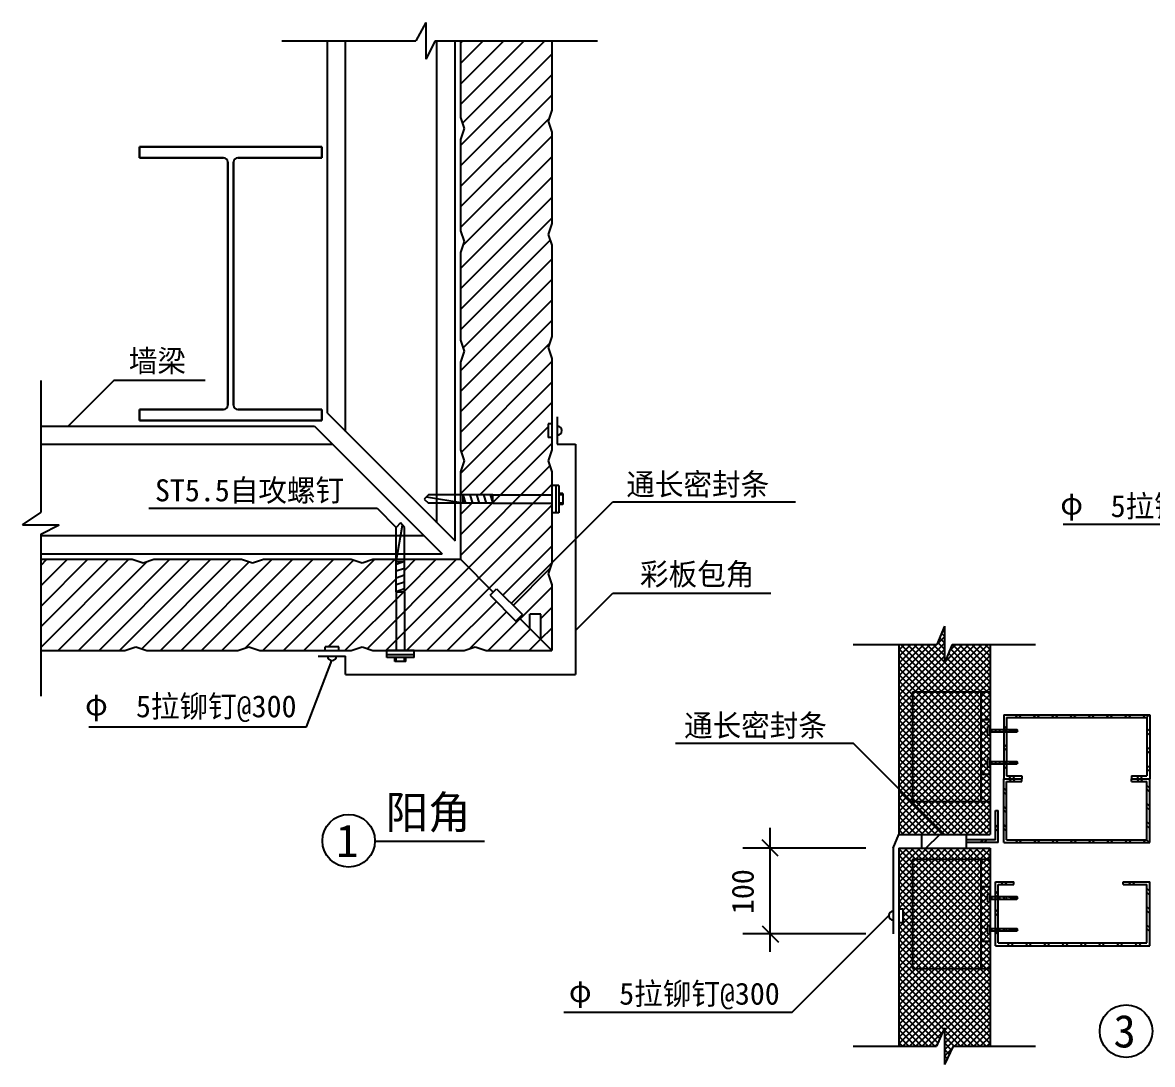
# Model space of a CAD drawing. Header units: metres. Extents: x -3135 to 18800, y -291 to 28077.
# Drawn here: x -2541 to 9841, y 16664 to 28077 of the extents above; entities that cross this region are included whole.
import ezdxf

# ---------------------------------------------------------------- set-up
doc = ezdxf.new("R2010")
doc.units = ezdxf.units.M
for name, color, linetype in [('1', 2, 'Continuous'), ('2', 3, 'Continuous'), ('3', 4, 'Continuous'), ('4', 5, 'Continuous'), ('5', 6, 'Continuous')]:
    doc.layers.add(name, color=color, linetype=linetype)

# ---------------------------------------------------------------- blocks, each defined once
blk = doc.blocks.new('_ArchTick')
at = {"color": 6, "linetype": 'ByBlock'}
blk.add_lwpolyline([(-0.49, -0.49), (0.5, 0.5)], dxfattribs=at)

msp = doc.modelspace()

# ---------------------------------------------------------------- hatches: boundary and pattern name
at = {"layer": '5'}
h = msp.add_hatch(dxfattribs=at)
h.set_pattern_fill('_U', scale=50)
h.set_pattern_definition([(45, (0, 0), (-112.2532, 112.2532), [])])
h.paths.add_polyline_path([(-60.88, 21236.69), (59.12, 21196.69), (774.12, 21196.69), (774.12, 21236.69), (924.12, 21236.69), (924.12, 21196.69), (1059.12, 21196.69), (1179.12, 21236.69), (1299.12, 21196.69), (1554.12, 21196.69), (1554.12, 21841.69), (1554.12, 22196.69), (1299.12, 22196.69), (1179.12, 22156.69), (1059.12, 22196.69), (99.12, 22196.69), (-20.88, 22156.69), (-140.88, 22196.69), (-1100.88, 22196.69), (-1220.88, 22156.69), (-1340.88, 22196.69), (-2340.88, 22196.69), (-2340.88, 21196.69), (-1420.88, 21196.69), (-1300.88, 21236.69), (-1180.88, 21196.69), (-180.88, 21196.69)])
h.paths.add_polyline_path([(1554.12, 21196.69), (1644.12, 21196.69), (1644.12, 21841.69), (1554.12, 21841.69)])
h.paths.add_polyline_path([(1644.12, 21196.69), (1749.12, 21196.69), (2299.12, 21196.69), (2419.12, 21236.69), (2539.12, 21196.69), (3259.12, 21196.69), (2900.54, 21555.27), (2865.19, 21519.91), (2582.34, 21802.76), (2617.7, 21838.11), (2259.12, 22196.69), (1644.12, 22196.69), (1644.12, 21841.69)])
h.paths.add_polyline_path([(3259.12, 22156.77), (3259.12, 22811.69), (2614.12, 22811.69), (2259.12, 22811.69), (2259.12, 22196.69), (2617.7, 21838.11), (2653.05, 21873.47), (2814.43, 21712.09)])
h.paths.add_polyline_path([(3259.12, 21916.69), (3219.12, 22036.69), (3259.12, 22156.69), (3259.12, 22156.77), (2814.43, 21712.09), (2935.9, 21590.63), (2900.54, 21555.27), (3019.12, 21436.69), (3019.12, 21596.69), (3139.12, 21596.69), (3139.12, 21316.69), (3259.12, 21196.69)])
h.paths.add_polyline_path([(3259.12, 22811.69), (3259.12, 22901.69), (2614.12, 22901.69), (2614.12, 22811.69)])
h.paths.add_polyline_path([(3259.12, 22901.69), (3259.12, 23006.69), (3259.12, 23156.69), (3219.12, 23276.69), (3259.12, 23396.69), (3259.12, 23531.69), (3219.12, 23531.69), (3219.12, 23681.69), (3259.12, 23681.69), (3259.12, 24396.61), (3219.12, 24516.61), (3259.12, 24636.61), (3259.12, 25636.52), (3219.12, 25756.52), (3259.12, 25876.52), (3259.12, 26876.44), (3219.12, 26996.44), (3259.12, 27116.44), (3259.12, 27876.52), (2259.12, 27876.52), (2259.12, 27036.61), (2299.12, 26916.61), (2259.12, 26796.61), (2259.12, 25796.69), (2299.12, 25676.69), (2259.12, 25556.69), (2259.12, 24596.69), (2299.12, 24476.69), (2259.12, 24356.69), (2259.12, 23396.69), (2299.12, 23276.69), (2259.12, 23156.69), (2259.12, 22901.69), (2614.12, 22901.69)])
h = msp.add_hatch(dxfattribs=at)
h.set_pattern_fill('_U', scale=100)
h.set_pattern_definition([(45, (0, 0), (-224.5064, 224.5064), [])])
h.paths.add_polyline_path([(7800.9, 19183.65), (7310.9, 19183.65), (7310.9, 19033.65), (7800.9, 19033.65)])

# ---------------------------------------------------------------- linework, layer by layer
for p, q in [((2614.12, 22901.69), (3259.12, 22901.69)), ((2614.12, 22811.69), (3259.12, 22811.69)), ((1554.12, 21841.69), (1554.12, 21196.69)), ((1644.12, 21841.69), (1644.12, 21196.69)), ((7210.9, 20743.65), (7210.9, 19543.65)), ((7210.9, 20743.65), (8060.9, 20743.65)), ((7960.9, 20743.65), (7960.9, 19543.65)), ((7960.9, 20443.65), (8060.9, 20443.65)), ((7960.9, 19843.65), (8060.9, 19843.65)), ((7210.9, 19543.65), (8060.9, 19543.65)), ((1321.64, 19107.9), (2520.42, 19107.9)), ((7210.9, 18913.65), (7210.9, 17713.65)), ((7210.9, 18913.65), (8060.9, 18913.65)), ((7960.9, 18913.65), (7960.9, 17713.65)), ((7960.9, 18613.65), (8060.9, 18613.65)), ((7960.9, 18013.65), (8060.9, 18013.65)), ((7210.9, 17713.65), (8060.9, 17713.65))]:
    msp.add_line(p, q)
at = {"layer": '1'}
for p, q in [((2259.12, 27876.52), (2259.12, 27036.61)), ((3259.12, 27876.52), (3259.12, 27116.36)), ((3259.12, 27116.44), (3219.12, 26996.44)), ((3259.12, 27116.44), (3259.12, 27116.36)), ((2259.12, 27036.61), (2299.12, 26916.61)), ((3219.12, 26996.44), (3259.12, 26876.44)), ((2299.12, 26916.61), (2259.12, 26796.61)), ((3259.12, 26876.44), (3259.12, 25876.44)), ((2259.12, 26796.61), (2259.12, 25796.69)), ((-1260.88, 26716.69), (-1260.88, 26596.69)), ((-1260.88, 26596.69), (-1260.88, 26716.69)), ((739.12, 26716.69), (-1260.88, 26716.69)), ((-1260.88, 26716.69), (739.12, 26716.69)), ((739.12, 26596.69), (739.12, 26716.69)), ((739.12, 26716.69), (739.12, 26596.69)), ((-340.88, 26596.69), (-1260.88, 26596.69)), ((-1260.88, 26596.69), (-340.88, 26596.69)), ((-290.88, 26546.69), (-290.88, 23886.69)), ((-290.88, 23886.69), (-290.88, 26546.69)), ((-230.88, 26546.69), (-230.88, 23886.69)), ((-230.88, 23886.69), (-230.88, 26546.69)), ((739.12, 26596.69), (-180.88, 26596.69)), ((-180.88, 26596.69), (739.12, 26596.69)), ((2259.12, 25796.69), (2299.12, 25676.69)), ((3259.12, 25876.52), (3219.12, 25756.52)), ((3219.12, 25756.52), (3259.12, 25636.52)), ((3259.12, 25876.52), (3259.12, 25876.44)), ((2299.12, 25676.69), (2259.12, 25556.69)), ((3259.12, 25636.52), (3259.12, 24636.52)), ((2259.12, 25556.69), (2259.12, 24596.69)), ((2259.12, 24596.69), (2299.12, 24476.69)), ((3259.12, 24636.61), (3219.12, 24516.61)), ((3219.12, 24516.61), (3259.12, 24396.61)), ((2299.12, 24476.69), (2259.12, 24356.69)), ((3259.12, 24396.61), (3259.12, 23396.61)), ((2259.12, 24356.69), (2259.12, 23396.69)), ((-1260.88, 23836.69), (-340.88, 23836.69)), ((-340.88, 23836.69), (-1260.88, 23836.69)), ((-1260.88, 23836.69), (-1260.88, 23716.69)), ((-1260.88, 23716.69), (-1260.88, 23836.69)), ((-180.88, 23836.69), (739.12, 23836.69)), ((739.12, 23836.69), (-180.88, 23836.69)), ((739.12, 23716.69), (739.12, 23836.69)), ((739.12, 23836.69), (739.12, 23716.69)), ((-1260.88, 23716.69), (739.12, 23716.69)), ((739.12, 23716.69), (-1260.88, 23716.69)), ((3319.12, 23756.69), (3319.12, 23456.69)), ((3319.12, 23456.69), (3519.12, 23456.69)), ((3519.12, 23456.69), (3519.12, 20936.69)), ((2259.12, 23396.69), (2299.12, 23276.69)), ((3259.12, 23396.69), (3219.12, 23276.69)), ((2299.12, 23276.69), (2259.12, 23156.69)), ((2259.12, 23156.69), (2259.12, 22196.69)), ((3219.12, 23276.69), (3259.12, 23156.69)), ((3259.12, 23156.69), (3259.12, 22156.69)), ((-2340.88, 22196.69), (-1340.88, 22196.69)), ((-1340.88, 22196.69), (-1220.88, 22156.69)), ((-1220.88, 22156.69), (-1100.88, 22196.69)), ((-1100.88, 22196.69), (-140.88, 22196.69)), ((-140.88, 22196.69), (-20.88, 22156.69)), ((-20.88, 22156.69), (99.12, 22196.69)), ((99.12, 22196.69), (1059.12, 22196.69)), ((1059.12, 22196.69), (1179.12, 22156.69)), ((1179.12, 22156.69), (1299.12, 22196.69)), ((1299.12, 22196.69), (2259.12, 22196.69)), ((3259.12, 22156.69), (3219.12, 22036.69)), ((3219.12, 22036.69), (3259.12, 21916.69)), ((3259.12, 21916.69), (3259.12, 21196.69)), ((3019.12, 21436.69), (3019.12, 21596.69)), ((3139.12, 21596.69), (3019.12, 21596.69)), ((3139.12, 21316.69), (3139.12, 21596.69)), ((-2340.88, 21196.69), (-1420.88, 21196.69)), ((-1420.88, 21196.69), (-1300.88, 21236.69)), ((-1300.88, 21236.69), (-1180.88, 21196.69)), ((-1180.88, 21196.69), (-180.88, 21196.69)), ((-180.88, 21196.69), (-60.88, 21236.69)), ((-60.88, 21236.69), (59.12, 21196.69)), ((59.12, 21196.69), (1059.12, 21196.69)), ((1059.12, 21196.69), (1179.12, 21236.69)), ((1179.12, 21236.69), (1299.12, 21196.69)), ((1299.12, 21196.69), (2299.12, 21196.69)), ((2299.12, 21196.69), (2419.12, 21236.69)), ((2419.12, 21236.69), (2539.12, 21196.69)), ((2539.12, 21196.69), (3259.12, 21196.69)), ((7060.9, 21263.65), (7060.9, 19183.65)), ((8060.9, 21263.65), (8060.9, 19183.65)), ((699.12, 21136.69), (999.12, 21136.69)), ((999.12, 20936.69), (999.12, 21136.69)), ((999.12, 20936.69), (3519.12, 20936.69)), ((7000.9, 19033.65), (7060.9, 19183.65)), ((7000.9, 19033.65), (7000.9, 18093.65)), ((7060.9, 19033.65), (7060.9, 16863.65)), ((8060.9, 19033.65), (8060.9, 16863.65))]:
    msp.add_line(p, q, dxfattribs=at)
for centre in [(1032.48, 19113.45), (9551.78, 17027.9)]:
    msp.add_circle(centre, 288.52, dxfattribs=at)
for centre, start, end in [((-340.88, 26546.69), 0, 90), ((-340.88, 26546.69), 0, 90), ((-180.88, 26546.69), 90, 180), ((-180.88, 26546.69), 90, 180), ((-340.88, 23886.69), 270, 0), ((-340.88, 23886.69), 270, 0), ((-180.88, 23886.69), 180, 270), ((-180.88, 23886.69), 180, 270)]:
    msp.add_arc(centre, 50, start, end, dxfattribs=at)
at = {"layer": '2'}
for p, q in [((1878.83, 28076.52), (1767, 27876.52)), ((1878.83, 28076.52), (1878.83, 27676.52)), ((299.12, 27876.52), (1767, 27876.52)), ((799.12, 23798.11), (799.12, 27876.52)), ((999.12, 23598.11), (999.12, 27876.52)), ((1981.25, 27876.52), (1878.83, 27676.52)), ((1981.25, 27876.52), (2834.51, 27876.52)), ((1981.25, 27876.52), (3759.12, 27876.52)), ((1999.12, 22598.11), (1999.12, 27876.52)), ((2199.12, 22398.11), (2199.12, 27876.52)), ((-2340.88, 24156.69), (-2340.88, 22708.35)), ((-1540.88, 24156.69), (-2040.88, 23656.69)), ((-540.88, 24156.69), (-1540.88, 24156.69)), ((799.12, 23798.11), (2199.12, 22398.11)), ((-2340.88, 23656.69), (657.7, 23656.69)), ((657.7, 23656.69), (2057.7, 22256.69)), ((3219.12, 23681.69), (3219.12, 23531.69)), ((3259.12, 23681.69), (3219.12, 23681.69)), ((3259.12, 23531.69), (3219.12, 23531.69)), ((-2340.88, 23456.69), (857.7, 23456.69)), ((3259.12, 23006.69), (3259.12, 22706.69)), ((3334.12, 23006.69), (3259.12, 23006.69)), ((3304.12, 23006.69), (3304.12, 22706.69)), ((3334.12, 23006.69), (3334.12, 22706.69)), ((3379.12, 22916.69), (3334.12, 22916.69)), ((3379.12, 22916.69), (3379.12, 22796.69)), ((1909.12, 22901.69), (1859.12, 22856.69)), ((1859.12, 22856.69), (1909.12, 22811.69)), ((2285.23, 22811.69), (1884.12, 22879.19)), ((2614.12, 22901.69), (1909.12, 22901.69)), ((2614.12, 22811.69), (1909.12, 22811.69)), ((2284.12, 22901.69), (2314.12, 22811.69)), ((2285.23, 22901.69), (2285.23, 22811.69)), ((2359.12, 22901.69), (2389.12, 22811.69)), ((2434.12, 22901.69), (2464.12, 22811.69)), ((2509.12, 22901.69), (2539.12, 22811.69)), ((2584.12, 22901.69), (2614.12, 22811.69)), ((2614.12, 22811.69), (2614.12, 22901.69)), ((2814.43, 21712.09), (3928.42, 22826.08)), ((3379.12, 22901.69), (3334.12, 22901.69)), ((3379.12, 22811.69), (3334.12, 22811.69)), ((3379.12, 22796.69), (3334.12, 22796.69)), ((3928.42, 22826.08), (5928.42, 22826.08)), ((-2540.88, 22574.55), (-2340.88, 22708.35)), ((-1155.88, 22756.69), (1344.12, 22756.69)), ((1344.12, 22756.69), (1554.12, 22546.69)), ((3334.12, 22706.69), (3259.12, 22706.69)), ((-2540.88, 22574.55), (-2140.88, 22574.55)), ((-2340.88, 22471.14), (-2140.88, 22574.55)), ((1599.12, 22596.69), (1554.12, 22546.69)), ((1554.12, 22170.58), (1621.62, 22571.69)), ((1554.12, 21841.69), (1554.12, 22546.69)), ((1644.12, 22546.69), (1599.12, 22596.69)), ((1644.12, 21841.69), (1644.12, 22546.69)), ((8863.83, 22580.67), (11363.83, 22580.67)), ((-2340.88, 22471.14), (-2340.88, 20696.69)), ((-2340.88, 22471.14), (-2340.88, 21618.88)), ((-2340.88, 22456.69), (1857.7, 22456.69)), ((-2340.88, 22256.69), (2057.7, 22256.69)), ((1644.12, 22171.69), (1554.12, 22141.69)), ((1644.12, 22170.58), (1554.12, 22170.58)), ((2259.12, 22196.69), (2617.7, 21838.11)), ((1644.12, 22096.69), (1554.12, 22066.69)), ((1644.12, 22021.69), (1554.12, 21991.69)), ((1644.12, 21946.69), (1554.12, 21916.69)), ((1644.12, 21871.69), (1554.12, 21841.69)), ((1554.12, 21841.69), (1644.12, 21841.69)), ((2582.34, 21802.76), (2653.05, 21873.47)), ((2582.34, 21802.76), (2865.19, 21519.91)), ((2653.05, 21873.47), (2935.9, 21590.63)), ((3519.12, 21416.77), (3928.42, 21826.08)), ((3928.42, 21826.08), (5659.49, 21826.08)), ((2865.19, 21519.91), (2935.9, 21590.63)), ((2900.54, 21555.27), (3259.12, 21196.69)), ((7560.93, 21463.65), (7478.79, 21263.65)), ((7560.93, 21463.65), (7560.93, 21063.65)), ((774.12, 21196.69), (774.12, 21236.69)), ((924.12, 21236.69), (774.12, 21236.69)), ((924.12, 21196.69), (924.12, 21236.69)), ((1749.12, 21196.69), (1449.12, 21196.69)), ((1449.12, 21121.69), (1449.12, 21196.69)), ((1749.12, 21121.69), (1749.12, 21196.69)), ((6560.9, 21263.65), (7478.79, 21263.65)), ((7644.86, 21263.65), (7560.93, 21063.65)), ((7644.86, 21263.65), (8560.9, 21263.65)), ((7644.86, 21263.65), (8560.9, 21263.65)), ((570.82, 20362.56), (849.12, 21086.69)), ((1749.12, 21151.69), (1449.12, 21151.69)), ((1749.12, 21121.69), (1449.12, 21121.69)), ((1539.12, 21076.69), (1539.12, 21121.69)), ((1659.12, 21076.69), (1539.12, 21076.69)), ((1554.12, 21076.69), (1554.12, 21121.69)), ((1644.12, 21076.69), (1644.12, 21121.69)), ((1659.12, 21076.69), (1659.12, 21121.69)), ((-1815.93, 20362.56), (570.82, 20362.56)), ((4612.96, 20183.65), (6560.9, 20183.65)), ((7560.9, 19183.65), (6560.9, 20183.65)), ((7060.9, 19183.65), (8060.9, 19183.65)), ((7310.9, 19183.65), (7310.9, 19033.65)), ((7800.9, 19183.65), (7800.9, 19033.65)), ((7060.9, 19033.65), (8060.9, 19033.65)), ((7060.9, 18368.65), (7110.9, 18368.65)), ((7110.9, 18218.65), (7110.9, 18368.65)), ((5891.6, 17234.35), (6950.9, 18293.65)), ((7060.9, 18218.65), (7110.9, 18218.65)), ((3391.6, 17234.35), (5891.6, 17234.35)), ((7560.93, 17063.65), (7473.98, 16863.65)), ((7560.93, 17063.65), (7560.93, 16663.65)), ((6560.9, 16863.65), (7473.98, 16863.65)), ((7656.41, 16863.65), (7560.93, 16663.65)), ((7656.41, 16863.65), (8560.9, 16863.65)), ((7656.41, 16863.65), (8560.9, 16863.65))]:
    msp.add_line(p, q, dxfattribs=at)
for centre, start, end in [((3319.12, 23606.69), 270, 90), ((849.12, 21136.69), 180, 0), ((7000.9, 18293.65), 90, 270)]:
    msp.add_arc(centre, 50, start, end, dxfattribs=at)
at = {"layer": '3'}
for p, q in [((5652.76, 17898.33), (5652.76, 19253.9)), ((6700.9, 19033.65), (5352.76, 19033.65)), ((6700.9, 18093.65), (5352.76, 18093.65))]:
    msp.add_line(p, q, dxfattribs=at)
at = {"layer": '5'}
for p, q in [((7560.93, 21424.41), (7549.5, 21435.84)), ((7480.89, 21268.77), (7560.93, 21348.81)), ((7560.93, 21282.99), (7508.33, 21335.59)), ((7560.93, 21353.7), (7528.92, 21385.71)), ((7530.17, 21388.76), (7560.93, 21419.52)), ((7060.9, 20778.07), (7560.93, 21278.1)), ((7060.9, 21202.34), (7122.22, 21263.65)), ((7060.9, 21131.63), (7192.93, 21263.65)), ((7060.9, 21060.92), (7263.64, 21263.65)), ((7060.9, 20990.21), (7334.35, 21263.65)), ((7060.9, 20919.5), (7405.06, 21263.65)), ((7060.9, 20848.78), (7475.77, 21263.65)), ((7534.58, 20743.65), (7060.9, 21217.33)), ((7060.9, 20707.36), (7560.93, 21207.39)), ((7605.29, 20743.65), (7085.29, 21263.65)), ((7676, 20743.65), (7156, 21263.65)), ((7746.71, 20743.65), (7226.71, 21263.65)), ((7817.42, 20743.65), (7297.42, 21263.65)), ((7309.33, 20743.65), (7829.33, 21263.65)), ((7560.93, 21070.86), (7368.13, 21263.65)), ((7380.04, 20743.65), (7900.04, 21263.65)), ((7560.93, 21141.57), (7438.85, 21263.65)), ((7450.75, 20743.65), (7970.75, 21263.65)), ((7560.93, 21212.28), (7487.75, 21285.46)), ((7521.46, 20743.65), (8041.46, 21263.65)), ((7562.78, 21067.82), (7758.62, 21263.65)), ((7592.17, 20743.65), (8060.9, 21212.39)), ((7614.54, 21190.29), (7687.9, 21263.65)), ((8060.9, 20783.01), (7628.07, 21215.84)), ((8060.9, 20853.73), (7650.98, 21263.65)), ((8060.9, 20924.44), (7721.69, 21263.65)), ((8060.9, 20995.15), (7792.4, 21263.65)), ((8060.9, 21065.86), (7863.11, 21263.65)), ((8060.9, 21136.57), (7933.82, 21263.65)), ((8060.9, 21207.28), (8004.53, 21263.65)), ((7463.87, 20743.65), (7060.9, 21146.62)), ((7060.9, 20636.65), (7560.93, 21136.68)), ((7393.16, 20743.65), (7060.9, 21075.91)), ((7238.62, 20743.65), (7560.93, 21065.97)), ((7888.13, 20743.65), (7563.23, 21068.55)), ((7958.85, 20743.65), (7584.63, 21117.87)), ((8029.56, 20743.65), (7605.78, 21167.43)), ((7662.88, 20743.65), (8060.9, 21141.68)), ((7733.59, 20743.65), (8060.9, 21070.97)), ((7322.45, 20743.65), (7060.9, 21005.2)), ((7251.74, 20743.65), (7060.9, 20934.49)), ((7804.3, 20743.65), (8060.9, 21000.26)), ((7875.01, 20743.65), (8060.9, 20929.55)), ((7210.9, 20713.78), (7060.9, 20863.78)), ((7945.72, 20743.65), (8060.9, 20858.84)), ((7210.9, 20643.07), (7060.9, 20793.07)), ((7210.9, 20572.35), (7060.9, 20722.35)), ((7060.9, 20565.94), (7210.9, 20715.94)), ((7210.9, 20715.94), (7238.62, 20743.65)), ((7210.9, 20645.23), (7309.33, 20743.65)), ((7210.9, 20574.52), (7380.04, 20743.65)), ((7210.9, 20503.81), (7450.75, 20743.65)), ((7210.9, 20433.1), (7521.46, 20743.65)), ((7210.9, 20362.39), (7592.17, 20743.65)), ((7210.9, 20291.68), (7662.88, 20743.65)), ((7210.9, 20220.97), (7733.59, 20743.65)), ((7210.9, 20150.26), (7804.3, 20743.65)), ((7210.9, 20079.55), (7875.01, 20743.65)), ((7210.9, 20008.84), (7945.72, 20743.65)), ((7960.9, 19963.78), (7210.9, 20713.78)), ((7210.9, 19938.12), (7960.9, 20688.12)), ((7960.9, 20034.49), (7251.74, 20743.65)), ((7960.9, 20105.2), (7322.45, 20743.65)), ((7960.9, 20175.91), (7393.16, 20743.65)), ((7960.9, 20246.62), (7463.87, 20743.65)), ((7960.9, 20317.33), (7534.58, 20743.65)), ((7960.9, 20388.04), (7605.29, 20743.65)), ((7960.9, 20458.75), (7676, 20743.65)), ((7960.9, 20529.46), (7746.71, 20743.65)), ((7960.9, 20600.17), (7817.42, 20743.65)), ((7960.9, 20670.88), (7888.13, 20743.65)), ((7960.9, 20741.59), (7958.85, 20743.65)), ((7960.9, 20688.12), (8016.43, 20743.65)), ((8060.9, 20641.59), (7960.9, 20741.59)), ((7960.9, 20617.41), (8060.9, 20717.41)), ((8016.43, 20743.65), (8060.9, 20788.12)), ((8060.9, 20712.3), (8029.56, 20743.65)), ((7210.9, 20501.64), (7060.9, 20651.64)), ((7060.9, 20495.23), (7210.9, 20645.23)), ((7210.9, 20430.93), (7060.9, 20580.93)), ((7060.9, 20424.52), (7210.9, 20574.52)), ((7960.9, 19893.07), (7210.9, 20643.07)), ((7210.9, 19867.41), (7960.9, 20617.41)), ((7960.9, 19822.35), (7210.9, 20572.35)), ((8060.9, 20570.88), (7960.9, 20670.88)), ((7960.9, 20546.7), (8060.9, 20646.7)), ((8060.9, 20500.17), (7960.9, 20600.17)), ((7960.9, 20475.99), (8060.9, 20575.99)), ((7210.9, 20360.22), (7060.9, 20510.22)), ((7060.9, 20353.81), (7210.9, 20503.81)), ((7210.9, 20289.51), (7060.9, 20439.51)), ((7060.9, 20283.1), (7210.9, 20433.1)), ((7210.9, 19796.7), (7960.9, 20546.7)), ((7960.9, 19751.64), (7210.9, 20501.64)), ((7210.9, 19725.99), (7960.9, 20475.99)), ((7960.9, 19680.93), (7210.9, 20430.93)), ((8046.71, 20443.65), (7960.9, 20529.46)), ((7976, 20443.65), (7960.9, 20458.75)), ((7960.9, 20405.28), (7999.28, 20443.65)), ((7960.9, 20334.57), (8060.9, 20434.57)), ((8056, 20363.65), (7976, 20443.65)), ((7999.28, 20443.65), (8060.9, 20505.28)), ((8060.9, 20429.46), (8046.71, 20443.65)), ((8210.9, 20493.65), (8210.9, 19793.65)), ((8210.9, 20493.65), (9810.9, 20493.65)), ((8240.9, 20463.65), (8240.9, 19823.65)), ((8240.9, 20463.65), (9780.9, 20463.65)), ((8364.97, 20493.65), (8334.97, 20463.65)), ((8407.39, 20493.65), (8377.39, 20463.65)), ((8564.97, 20493.65), (8534.97, 20463.65)), ((8607.39, 20493.65), (8577.39, 20463.65)), ((8764.97, 20493.65), (8734.97, 20463.65)), ((8807.39, 20493.65), (8777.39, 20463.65)), ((8964.97, 20493.65), (8934.97, 20463.65)), ((9007.39, 20493.65), (8977.39, 20463.65)), ((9164.97, 20493.65), (9134.97, 20463.65)), ((9207.39, 20493.65), (9177.39, 20463.65)), ((9364.97, 20493.65), (9334.97, 20463.65)), ((9407.39, 20493.65), (9377.39, 20463.65)), ((9564.97, 20493.65), (9534.97, 20463.65)), ((9607.39, 20493.65), (9577.39, 20463.65)), ((9764.97, 20493.65), (9734.97, 20463.65)), ((9807.39, 20493.65), (9777.39, 20463.65)), ((9780.9, 20463.65), (9780.9, 19823.65)), ((9810.9, 20493.65), (9810.9, 19793.65)), ((7210.9, 20218.8), (7060.9, 20368.8)), ((7060.9, 20212.39), (7210.9, 20362.39)), ((7210.9, 19655.28), (7960.9, 20405.28)), ((7960.9, 19610.22), (7210.9, 20360.22)), ((7210.9, 19584.57), (7960.9, 20334.57)), ((8024.9, 20324.04), (7960.9, 20388.04)), ((7960.9, 20263.86), (8024.9, 20327.86)), ((8060.9, 20217.33), (7960.9, 20317.33)), ((8024.9, 20336.65), (8038.4, 20336.65)), ((8024.9, 20300.65), (8024.9, 20336.65)), ((8033.7, 20336.65), (8038.4, 20341.36)), ((8038.4, 20273.65), (8038.4, 20363.65)), ((8038.4, 20363.65), (8060.9, 20363.65)), ((8060.7, 20363.65), (8060.9, 20363.86)), ((8060.9, 20273.65), (8060.9, 20363.65)), ((8060.9, 20332.15), (8353.4, 20332.15)), ((8083.4, 20305.15), (8074.4, 20332.15)), ((8128.4, 20305.15), (8119.4, 20332.15)), ((8173.4, 20305.15), (8164.4, 20332.15)), ((8218.4, 20305.15), (8209.4, 20332.15)), ((8240.9, 20369.59), (8210.9, 20339.59)), ((8240.9, 20327.16), (8210.9, 20297.16)), ((8240.57, 20305.15), (8240.57, 20332.15)), ((8240.57, 20332.15), (8360.9, 20311.9)), ((8368.4, 20318.65), (8353.4, 20332.15)), ((8353.4, 20305.15), (8368.4, 20318.65)), ((9810.9, 20339.59), (9780.9, 20309.59)), ((7210.9, 20148.09), (7060.9, 20298.09)), ((7060.9, 20141.68), (7210.9, 20291.68)), ((7210.9, 20077.38), (7060.9, 20227.38)), ((7060.9, 20070.97), (7210.9, 20220.97)), ((7956.76, 19543.65), (7210.9, 20289.51)), ((7886.05, 19543.65), (7210.9, 20218.8)), ((7240.7, 19543.65), (7960.9, 20263.86)), ((7311.41, 19543.65), (7960.9, 20193.15)), ((7960.9, 20193.15), (8041.41, 20273.65)), ((8060.9, 20146.62), (7960.9, 20246.62)), ((7960.9, 20122.44), (8060.9, 20222.44)), ((8024.9, 20300.65), (8038.4, 20300.65)), ((8038.4, 20273.65), (8060.9, 20273.65)), ((8060.9, 20305.15), (8353.4, 20305.15)), ((9810.9, 20297.16), (9780.9, 20267.16)), ((7210.9, 20006.67), (7060.9, 20156.67)), ((7060.9, 20000.26), (7210.9, 20150.26)), ((7210.9, 19935.96), (7060.9, 20085.96)), ((7060.9, 19929.55), (7210.9, 20079.55)), ((7815.34, 19543.65), (7210.9, 20148.09)), ((7744.63, 19543.65), (7210.9, 20077.38)), ((7382.12, 19543.65), (7960.9, 20122.44)), ((8060.9, 20075.91), (7960.9, 20175.91)), ((7960.9, 20051.73), (8060.9, 20151.73)), ((8052.45, 20013.65), (7960.9, 20105.2)), ((7960.9, 19981.02), (8060.9, 20081.02)), ((8240.9, 20169.59), (8210.9, 20139.59)), ((8240.9, 20127.16), (8210.9, 20097.16)), ((9810.9, 20139.59), (9780.9, 20109.59)), ((9810.9, 20097.16), (9780.9, 20067.16)), ((7210.9, 19865.25), (7060.9, 20015.25)), ((7060.9, 19858.84), (7210.9, 20008.84)), ((7210.9, 19794.54), (7060.9, 19944.54)), ((7060.9, 19788.12), (7210.9, 19938.12)), ((7673.92, 19543.65), (7210.9, 20006.67)), ((7603.21, 19543.65), (7210.9, 19935.96)), ((7452.83, 19543.65), (7960.9, 20051.73)), ((7523.54, 19543.65), (7960.9, 19981.02)), ((8024.9, 19970.49), (7960.9, 20034.49)), ((7960.9, 19910.31), (8024.9, 19974.31)), ((8060.9, 19863.78), (7960.9, 19963.78)), ((8024.9, 19950.65), (8024.9, 19986.65)), ((8024.9, 19986.65), (8038.4, 19986.65)), ((8024.9, 19950.65), (8038.4, 19950.65)), ((8037.25, 19986.65), (8038.4, 19987.81)), ((8038.4, 19923.65), (8038.4, 20013.65)), ((8038.4, 20013.65), (8060.9, 20013.65)), ((8060.9, 19923.65), (8060.9, 20013.65)), ((8060.9, 19982.15), (8353.4, 19982.15)), ((8060.9, 19955.15), (8353.4, 19955.15)), ((8083.4, 19955.15), (8074.4, 19982.15)), ((8128.4, 19955.15), (8119.4, 19982.15)), ((8173.4, 19955.15), (8164.4, 19982.15)), ((8218.4, 19955.15), (8209.4, 19982.15)), ((8240.9, 19969.59), (8210.9, 19939.59)), ((8240.57, 19982.15), (8360.9, 19961.9)), ((8240.57, 19955.15), (8240.57, 19982.15)), ((8368.4, 19968.65), (8353.4, 19982.15)), ((8353.4, 19955.15), (8368.4, 19968.65)), ((9810.9, 19939.59), (9780.9, 19909.59)), ((7210.9, 19723.83), (7060.9, 19873.83)), ((7060.9, 19717.41), (7210.9, 19867.41)), ((7532.5, 19543.65), (7210.9, 19865.25)), ((7594.25, 19543.65), (7960.9, 19910.31)), ((7664.96, 19543.65), (7960.9, 19839.6)), ((8010.32, 19843.65), (7960.9, 19893.07)), ((7960.9, 19839.6), (7964.96, 19843.65)), ((7960.9, 19768.89), (8035.67, 19843.65)), ((8060.9, 19722.35), (7960.9, 19822.35)), ((7964.96, 19843.65), (8044.96, 19923.65)), ((8060.9, 19793.07), (8010.32, 19843.65)), ((8035.67, 19843.65), (8060.9, 19868.89)), ((8038.4, 19923.65), (8060.9, 19923.65)), ((8240.9, 19927.16), (8210.9, 19897.16)), ((8240.9, 19823.65), (8410.9, 19823.65)), ((8294.97, 19823.65), (8264.97, 19793.65)), ((8337.39, 19823.65), (8307.39, 19793.65)), ((8410.9, 19823.65), (8410.9, 19793.65)), ((9610.9, 19823.65), (9610.9, 19793.65)), ((9610.9, 19823.65), (9780.9, 19823.65)), ((9694.97, 19823.65), (9664.97, 19793.65)), ((9737.39, 19823.65), (9707.39, 19793.65)), ((9810.9, 19897.16), (9780.9, 19867.16)), ((7210.9, 19653.12), (7060.9, 19803.12)), ((7210.9, 19582.4), (7060.9, 19732.4)), ((7079.38, 19665.18), (7210.9, 19796.7)), ((7114.73, 19629.82), (7210.9, 19725.99)), ((7461.79, 19543.65), (7210.9, 19794.54)), ((7391.08, 19543.65), (7210.9, 19723.83)), ((7735.67, 19543.65), (7960.9, 19768.89)), ((7806.38, 19543.65), (7960.9, 19698.18)), ((7960.9, 19698.18), (8060.9, 19798.18)), ((8060.9, 19651.64), (7960.9, 19751.64)), ((7960.9, 19627.46), (8060.9, 19727.46)), ((8210.9, 19793.65), (8410.9, 19793.65)), ((8210.9, 19793.65), (8410.9, 19793.65)), ((8210.9, 19093.65), (8210.9, 19793.65)), ((8240.9, 19660.14), (8210.9, 19690.14)), ((8240.9, 19763.65), (8410.9, 19763.65)), ((8240.9, 19123.65), (8240.9, 19763.65)), ((8294.97, 19763.65), (8264.97, 19793.65)), ((8337.39, 19763.65), (8307.39, 19793.65)), ((8410.9, 19763.65), (8410.9, 19793.65)), ((9610.9, 19793.65), (9810.9, 19793.65)), ((9610.9, 19793.65), (9810.9, 19793.65)), ((9610.9, 19763.65), (9610.9, 19793.65)), ((9610.9, 19763.65), (9780.9, 19763.65)), ((9694.97, 19763.65), (9664.97, 19793.65)), ((9737.39, 19763.65), (9707.39, 19793.65)), ((9780.9, 19123.65), (9780.9, 19763.65)), ((9810.9, 19690.14), (9780.9, 19720.14)), ((9810.9, 19093.65), (9810.9, 19793.65)), ((7060.9, 19646.7), (7079.38, 19665.18)), ((7538.95, 19183.65), (7060.9, 19661.69)), ((7060.9, 19575.99), (7114.73, 19629.82)), ((7060.9, 19505.28), (7150.09, 19594.47)), ((7468.24, 19183.65), (7060.9, 19590.98)), ((7150.09, 19594.47), (7210.9, 19655.28)), ((7185.45, 19559.11), (7210.9, 19584.57)), ((7320.37, 19543.65), (7210.9, 19653.12)), ((7249.66, 19543.65), (7210.9, 19582.4)), ((7877.09, 19543.65), (7960.9, 19627.46)), ((8060.9, 19580.93), (7960.9, 19680.93)), ((7960.9, 19556.75), (8060.9, 19656.75)), ((8027.47, 19543.65), (7960.9, 19610.22)), ((8018.51, 19543.65), (8060.9, 19586.04)), ((8240.9, 19617.71), (8210.9, 19647.71)), ((9810.9, 19647.71), (9780.9, 19677.71)), ((7060.9, 19434.57), (7185.45, 19559.11)), ((7060.9, 19363.86), (7220.8, 19523.76)), ((7397.53, 19183.65), (7060.9, 19520.27)), ((7060.9, 19293.15), (7256.16, 19488.4)), ((7060.9, 19222.44), (7291.51, 19453.05)), ((7326.81, 19183.65), (7060.9, 19449.56)), ((7220.8, 19523.76), (7240.7, 19543.65)), ((7609.66, 19183.65), (7249.66, 19543.65)), ((7256.16, 19488.4), (7311.41, 19543.65)), ((7291.51, 19453.05), (7382.12, 19543.65)), ((7680.37, 19183.65), (7320.37, 19543.65)), ((7326.87, 19417.69), (7452.83, 19543.65)), ((7362.22, 19382.34), (7523.54, 19543.65)), ((7751.08, 19183.65), (7391.08, 19543.65)), ((7397.58, 19346.98), (7594.25, 19543.65)), ((7432.93, 19311.62), (7664.96, 19543.65)), ((7821.79, 19183.65), (7461.79, 19543.65)), ((7468.29, 19276.27), (7735.67, 19543.65)), ((7503.64, 19240.91), (7806.38, 19543.65)), ((7892.5, 19183.65), (7532.5, 19543.65)), ((7539, 19205.56), (7877.09, 19543.65)), ((7587.8, 19183.65), (7947.8, 19543.65)), ((7963.21, 19183.65), (7603.21, 19543.65)), ((7658.51, 19183.65), (8018.51, 19543.65)), ((8033.92, 19183.65), (7673.92, 19543.65)), ((7729.22, 19183.65), (8060.9, 19515.33)), ((8060.9, 19227.38), (7744.63, 19543.65)), ((7799.94, 19183.65), (8060.9, 19444.62)), ((8060.9, 19298.09), (7815.34, 19543.65)), ((8060.9, 19368.8), (7886.05, 19543.65)), ((7947.8, 19543.65), (7960.9, 19556.75)), ((8060.9, 19439.51), (7956.76, 19543.65)), ((8060.9, 19510.22), (8027.47, 19543.65)), ((8120.9, 19443.65), (8150.9, 19443.65)), ((8120.9, 19123.65), (8120.9, 19443.65)), ((8150.9, 19093.65), (8150.9, 19443.65)), ((8150.9, 19093.65), (8150.9, 19443.65)), ((8240.9, 19460.14), (8210.9, 19490.14)), ((8240.9, 19417.71), (8210.9, 19447.71)), ((9810.9, 19490.14), (9780.9, 19520.14)), ((9810.9, 19447.71), (9780.9, 19477.71)), ((7256.1, 19183.65), (7060.9, 19378.85)), ((7092.83, 19183.65), (7326.87, 19417.69)), ((7163.54, 19183.65), (7362.22, 19382.34)), ((7234.25, 19183.65), (7397.58, 19346.98)), ((7870.65, 19183.65), (8060.9, 19373.91)), ((9810.9, 19290.14), (9780.9, 19320.14)), ((7185.39, 19183.65), (7060.9, 19308.14)), ((7114.68, 19183.65), (7060.9, 19237.43)), ((7304.96, 19183.65), (7432.93, 19311.62)), ((7375.67, 19183.65), (7468.29, 19276.27)), ((7446.38, 19183.65), (7503.64, 19240.91)), ((7517.09, 19183.65), (7539, 19205.56)), ((7941.36, 19183.65), (8060.9, 19303.2)), ((8012.07, 19183.65), (8060.9, 19232.49)), ((8150.9, 19290.14), (8120.9, 19260.14)), ((8150.9, 19247.71), (8120.9, 19217.71)), ((8240.9, 19260.14), (8210.9, 19290.14)), ((8240.9, 19217.71), (8210.9, 19247.71)), ((9810.9, 19247.71), (9780.9, 19277.71)), ((8120.9, 19123.65), (7800.9, 19123.65)), ((7800.9, 19123.65), (7800.9, 19093.65)), ((8150.9, 19093.65), (7800.9, 19093.65)), ((7984.42, 19123.65), (7954.42, 19093.65)), ((8026.84, 19123.65), (7996.84, 19093.65)), ((8210.9, 19093.65), (9810.9, 19093.65)), ((8240.9, 19123.65), (9780.9, 19123.65)), ((8364.97, 19093.65), (8334.97, 19123.65)), ((8407.39, 19093.65), (8377.39, 19123.65)), ((8564.97, 19093.65), (8534.97, 19123.65)), ((8607.39, 19093.65), (8577.39, 19123.65)), ((8764.97, 19093.65), (8734.97, 19123.65)), ((8807.39, 19093.65), (8777.39, 19123.65)), ((8964.97, 19093.65), (8934.97, 19123.65)), ((9007.39, 19093.65), (8977.39, 19123.65)), ((9164.97, 19093.65), (9134.97, 19123.65)), ((9207.39, 19093.65), (9177.39, 19123.65)), ((9364.97, 19093.65), (9334.97, 19123.65)), ((9407.39, 19093.65), (9377.39, 19123.65)), ((9564.97, 19093.65), (9534.97, 19123.65)), ((9607.39, 19093.65), (9577.39, 19123.65)), ((9764.97, 19093.65), (9734.97, 19123.65)), ((9807.39, 19093.65), (9777.39, 19123.65)), ((7060.9, 19010.31), (7084.25, 19033.65)), ((7060.9, 18939.6), (7154.96, 19033.65)), ((7060.9, 18868.89), (7225.67, 19033.65)), ((7060.9, 18798.18), (7296.38, 19033.65)), ((7210.9, 18875.3), (7060.9, 19025.3)), ((7210.9, 18804.59), (7060.9, 18954.59)), ((7243.26, 18913.65), (7123.26, 19033.65)), ((7313.97, 18913.65), (7193.97, 19033.65)), ((7247.09, 18913.65), (7367.09, 19033.65)), ((7384.68, 18913.65), (7264.68, 19033.65)), ((7317.8, 18913.65), (7437.8, 19033.65)), ((7455.39, 18913.65), (7335.39, 19033.65)), ((7388.51, 18913.65), (7508.51, 19033.65)), ((7526.1, 18913.65), (7406.1, 19033.65)), ((7459.22, 18913.65), (7579.22, 19033.65)), ((7596.81, 18913.65), (7476.81, 19033.65)), ((7529.94, 18913.65), (7649.94, 19033.65)), ((7667.53, 18913.65), (7547.53, 19033.65)), ((7600.65, 18913.65), (7720.65, 19033.65)), ((7738.24, 18913.65), (7618.24, 19033.65)), ((7671.36, 18913.65), (7791.36, 19033.65)), ((7808.95, 18913.65), (7688.95, 19033.65)), ((7742.07, 18913.65), (7862.07, 19033.65)), ((7879.66, 18913.65), (7759.66, 19033.65)), ((7812.78, 18913.65), (7932.78, 19033.65)), ((7950.37, 18913.65), (7830.37, 19033.65)), ((7883.49, 18913.65), (8003.49, 19033.65)), ((8021.08, 18913.65), (7901.08, 19033.65)), ((7954.2, 18913.65), (8060.9, 19020.36)), ((8060.9, 18944.54), (7971.79, 19033.65)), ((8024.91, 18913.65), (8060.9, 18949.65)), ((8060.9, 19015.25), (8042.5, 19033.65)), ((7210.9, 18733.88), (7060.9, 18883.88)), ((7060.9, 18727.46), (7210.9, 18877.46)), ((7210.9, 18877.46), (7247.09, 18913.65)), ((7210.9, 18806.75), (7317.8, 18913.65)), ((7210.9, 18736.04), (7388.51, 18913.65)), ((7210.9, 18665.33), (7459.22, 18913.65)), ((7210.9, 18594.62), (7529.94, 18913.65)), ((7210.9, 18523.91), (7600.65, 18913.65)), ((7210.9, 18453.2), (7671.36, 18913.65)), ((7210.9, 18382.49), (7742.07, 18913.65)), ((7210.9, 18311.78), (7812.78, 18913.65)), ((7210.9, 18241.07), (7883.49, 18913.65)), ((7210.9, 18170.36), (7954.2, 18913.65)), ((7960.9, 18125.3), (7210.9, 18875.3)), ((7210.9, 18099.65), (7960.9, 18849.65)), ((7960.9, 18196.01), (7243.26, 18913.65)), ((7960.9, 18266.72), (7313.97, 18913.65)), ((7960.9, 18337.43), (7384.68, 18913.65)), ((7960.9, 18408.14), (7455.39, 18913.65)), ((7960.9, 18478.85), (7526.1, 18913.65)), ((7960.9, 18549.56), (7596.81, 18913.65)), ((7960.9, 18620.27), (7667.53, 18913.65)), ((7960.9, 18690.98), (7738.24, 18913.65)), ((7960.9, 18761.69), (7808.95, 18913.65)), ((7960.9, 18832.4), (7879.66, 18913.65)), ((7960.9, 18903.12), (7950.37, 18913.65)), ((7960.9, 18849.65), (8024.91, 18913.65)), ((8060.9, 18803.12), (7960.9, 18903.12)), ((7960.9, 18778.94), (8060.9, 18878.94)), ((8060.9, 18732.4), (7960.9, 18832.4)), ((8060.9, 18873.83), (8021.08, 18913.65)), ((7210.9, 18663.17), (7060.9, 18813.17)), ((7060.9, 18656.75), (7210.9, 18806.75)), ((7210.9, 18592.46), (7060.9, 18742.46)), ((7060.9, 18586.04), (7210.9, 18736.04)), ((7960.9, 18054.59), (7210.9, 18804.59)), ((7210.9, 18028.94), (7960.9, 18778.94)), ((7960.9, 17983.88), (7210.9, 18733.88)), ((7210.9, 17958.23), (7960.9, 18708.23)), ((7960.9, 18708.23), (8060.9, 18808.23)), ((8060.9, 18661.69), (7960.9, 18761.69)), ((7960.9, 18637.52), (8060.9, 18737.52)), ((7210.9, 18521.74), (7060.9, 18671.74)), ((7060.9, 18515.33), (7210.9, 18665.33)), ((7210.9, 18451.03), (7060.9, 18601.03)), ((7060.9, 18444.62), (7210.9, 18594.62)), ((7960.9, 17913.17), (7210.9, 18663.17)), ((7210.9, 17887.52), (7960.9, 18637.52)), ((7960.9, 17842.46), (7210.9, 18592.46)), ((8038.24, 18613.65), (7960.9, 18690.98)), ((7967.53, 18613.65), (7960.9, 18620.27)), ((7960.9, 18566.8), (8007.75, 18613.65)), ((7960.9, 18496.09), (8060.9, 18596.09)), ((8047.53, 18533.65), (7967.53, 18613.65)), ((8007.75, 18613.65), (8060.9, 18666.8)), ((8060.9, 18590.98), (8038.24, 18613.65)), ((8120.9, 18663.65), (8320.9, 18663.65)), ((8120.9, 17963.65), (8120.9, 18663.65)), ((8150.9, 18633.65), (8320.9, 18633.65)), ((8150.9, 17993.65), (8150.9, 18633.65)), ((8204.97, 18633.65), (8174.97, 18663.65)), ((8247.39, 18633.65), (8217.39, 18663.65)), ((8320.9, 18633.65), (8320.9, 18663.65)), ((9520.9, 18633.65), (9520.9, 18663.65)), ((9520.9, 18663.65), (9810.9, 18663.65)), ((9520.9, 18633.65), (9780.9, 18633.65)), ((9604.97, 18633.65), (9574.97, 18663.65)), ((9647.39, 18633.65), (9617.39, 18663.65)), ((9780.9, 17993.65), (9780.9, 18633.65)), ((9810.9, 18560.14), (9780.9, 18590.14)), ((9810.9, 17963.65), (9810.9, 18663.65)), ((7210.9, 18380.32), (7060.9, 18530.32)), ((7060.9, 18373.91), (7210.9, 18523.91)), ((7210.9, 18309.61), (7060.9, 18459.61)), ((7110.9, 18353.2), (7210.9, 18453.2)), ((7210.9, 17816.8), (7960.9, 18566.8)), ((7960.9, 17771.74), (7210.9, 18521.74)), ((7210.9, 17746.09), (7960.9, 18496.09)), ((7948.29, 17713.65), (7210.9, 18451.03)), ((8024.9, 18485.56), (7960.9, 18549.56)), ((7960.9, 18425.38), (8024.9, 18489.38)), ((8060.9, 18378.85), (7960.9, 18478.85)), ((8024.9, 18506.65), (8038.4, 18506.65)), ((8024.9, 18470.65), (8024.9, 18506.65)), ((8024.9, 18470.65), (8038.4, 18470.65)), ((8038.4, 18533.65), (8060.9, 18533.65)), ((8038.4, 18443.65), (8038.4, 18533.65)), ((8060.9, 18443.65), (8060.9, 18533.65)), ((8060.9, 18502.15), (8353.4, 18502.15)), ((8060.9, 18475.15), (8353.4, 18475.15)), ((8083.4, 18475.15), (8074.4, 18502.15)), ((8128.4, 18475.15), (8119.4, 18502.15)), ((8150.9, 18530.14), (8120.9, 18560.14)), ((8150.9, 18487.71), (8120.9, 18517.71)), ((8173.4, 18475.15), (8164.4, 18502.15)), ((8218.4, 18475.15), (8209.4, 18502.15)), ((8240.57, 18475.15), (8240.57, 18502.15)), ((8240.57, 18502.15), (8360.9, 18481.9)), ((8368.4, 18488.65), (8353.4, 18502.15)), ((8353.4, 18475.15), (8368.4, 18488.65)), ((9810.9, 18517.71), (9780.9, 18547.71)), ((7081.15, 18368.65), (7060.9, 18388.9)), ((7110.9, 18282.49), (7210.9, 18382.49)), ((7210.9, 18238.9), (7110.9, 18338.9)), ((7877.58, 17713.65), (7210.9, 18380.32)), ((7249.17, 17713.65), (7960.9, 18425.38)), ((7319.89, 17713.65), (7960.9, 18354.67)), ((7960.9, 18354.67), (8049.89, 18443.65)), ((8060.9, 18308.14), (7960.9, 18408.14)), ((7960.9, 18283.96), (8060.9, 18383.96)), ((8060.9, 18237.43), (7960.9, 18337.43)), ((8038.4, 18443.65), (8060.9, 18443.65)), ((8150.9, 18330.14), (8120.9, 18360.14)), ((9810.9, 18360.14), (9780.9, 18390.14)), ((9810.9, 18317.71), (9780.9, 18347.71)), ((7060.9, 18161.78), (7210.9, 18311.78)), ((7060.9, 18091.07), (7210.9, 18241.07)), ((7210.9, 18097.48), (7089.73, 18218.65)), ((7210.9, 18168.19), (7110.9, 18268.19)), ((7806.87, 17713.65), (7210.9, 18309.61)), ((7736.15, 17713.65), (7210.9, 18238.9)), ((7390.6, 17713.65), (7960.9, 18283.96)), ((7461.31, 17713.65), (7960.9, 18213.25)), ((7960.9, 18213.25), (8060.9, 18313.25)), ((8043.97, 18183.65), (7960.9, 18266.72)), ((7960.9, 18142.54), (8060.9, 18242.54)), ((8150.9, 18287.71), (8120.9, 18317.71)), ((7210.9, 18026.77), (7060.9, 18176.77)), ((7060.9, 18020.36), (7210.9, 18170.36)), ((7210.9, 17956.06), (7060.9, 18106.06)), ((7060.9, 17949.65), (7210.9, 18099.65)), ((7665.44, 17713.65), (7210.9, 18168.19)), ((7594.73, 17713.65), (7210.9, 18097.48)), ((7532.02, 17713.65), (7960.9, 18142.54)), ((8024.9, 18132.01), (7960.9, 18196.01)), ((7960.9, 18071.83), (8024.9, 18135.83)), ((8060.9, 18025.3), (7960.9, 18125.3)), ((7973.44, 18013.65), (8053.44, 18093.65)), ((8024.9, 18120.65), (8024.9, 18156.65)), ((8024.9, 18156.65), (8038.4, 18156.65)), ((8024.9, 18120.65), (8038.4, 18120.65)), ((8038.4, 18118.51), (8036.26, 18120.65)), ((8038.4, 18093.65), (8038.4, 18183.65)), ((8038.4, 18183.65), (8060.9, 18183.65)), ((8038.4, 18093.65), (8060.9, 18093.65)), ((8060.9, 18093.65), (8060.9, 18183.65)), ((8060.9, 18152.15), (8353.4, 18152.15)), ((8060.9, 18125.15), (8353.4, 18125.15)), ((8083.4, 18125.15), (8074.4, 18152.15)), ((8128.4, 18125.15), (8119.4, 18152.15)), ((8150.9, 18130.14), (8120.9, 18160.14)), ((8150.9, 18087.71), (8120.9, 18117.71)), ((8173.4, 18125.15), (8164.4, 18152.15)), ((8218.4, 18125.15), (8209.4, 18152.15)), ((8240.57, 18152.15), (8360.9, 18131.9)), ((8240.57, 18125.15), (8240.57, 18152.15)), ((8368.4, 18138.65), (8353.4, 18152.15)), ((8353.4, 18125.15), (8368.4, 18138.65)), ((9810.9, 18160.14), (9780.9, 18190.14)), ((9810.9, 18117.71), (9780.9, 18147.71)), ((7210.9, 17885.35), (7060.9, 18035.35)), ((7060.9, 17878.94), (7210.9, 18028.94)), ((7210.9, 17814.64), (7060.9, 17964.64)), ((7060.9, 17808.23), (7210.9, 17958.23)), ((7524.02, 17713.65), (7210.9, 18026.77)), ((7453.31, 17713.65), (7210.9, 17956.06)), ((7602.73, 17713.65), (7960.9, 18071.83)), ((7673.44, 17713.65), (7960.9, 18001.12)), ((8001.84, 18013.65), (7960.9, 18054.59)), ((7960.9, 18001.12), (7973.44, 18013.65)), ((7960.9, 17930.41), (8044.15, 18013.65)), ((8060.9, 17883.88), (7960.9, 17983.88)), ((7960.9, 17859.7), (8060.9, 17959.7)), ((8060.9, 17954.59), (8001.84, 18013.65)), ((8044.15, 18013.65), (8060.9, 18030.41)), ((8120.9, 17963.65), (9810.9, 17963.65)), ((8150.9, 17993.65), (9780.9, 17993.65)), ((8274.97, 17963.65), (8244.97, 17993.65)), ((8317.39, 17963.65), (8287.39, 17993.65)), ((8474.97, 17963.65), (8444.97, 17993.65)), ((8517.39, 17963.65), (8487.39, 17993.65)), ((8674.97, 17963.65), (8644.97, 17993.65)), ((8717.39, 17963.65), (8687.39, 17993.65)), ((8874.97, 17963.65), (8844.97, 17993.65)), ((8917.39, 17963.65), (8887.39, 17993.65)), ((9074.97, 17963.65), (9044.97, 17993.65)), ((9117.39, 17963.65), (9087.39, 17993.65)), ((9274.97, 17963.65), (9244.97, 17993.65)), ((9317.39, 17963.65), (9287.39, 17993.65)), ((9474.97, 17963.65), (9444.97, 17993.65)), ((9517.39, 17963.65), (9487.39, 17993.65)), ((9674.97, 17963.65), (9644.97, 17993.65)), ((9717.39, 17963.65), (9687.39, 17993.65)), ((7210.9, 17743.93), (7060.9, 17893.93)), ((7060.9, 17737.52), (7210.9, 17887.52)), ((7382.6, 17713.65), (7210.9, 17885.35)), ((7744.15, 17713.65), (7960.9, 17930.41)), ((7814.86, 17713.65), (7960.9, 17859.7)), ((8060.9, 17813.17), (7960.9, 17913.17)), ((7960.9, 17788.99), (8060.9, 17888.99)), ((8060.9, 17742.46), (7960.9, 17842.46)), ((8020.47, 16863.65), (7060.9, 17823.22)), ((7060.9, 17666.8), (7210.9, 17816.8)), ((7949.76, 16863.65), (7060.9, 17752.51)), ((7060.9, 17596.09), (7210.9, 17746.09)), ((7060.9, 17525.38), (7249.17, 17713.65)), ((7060.9, 17454.67), (7319.89, 17713.65)), ((7060.9, 17383.96), (7390.6, 17713.65)), ((7060.9, 17313.25), (7461.31, 17713.65)), ((7060.9, 17242.54), (7532.02, 17713.65)), ((7060.9, 17171.83), (7602.73, 17713.65)), ((7060.9, 17101.12), (7673.44, 17713.65)), ((7060.9, 17030.41), (7744.15, 17713.65)), ((7060.9, 16959.7), (7814.86, 17713.65)), ((7060.9, 16888.99), (7885.57, 17713.65)), ((7106.28, 16863.65), (7956.28, 17713.65)), ((7176.99, 16863.65), (8026.99, 17713.65)), ((7311.89, 17713.65), (7210.9, 17814.64)), ((7241.18, 17713.65), (7210.9, 17743.93)), ((8060.9, 16893.93), (7241.18, 17713.65)), ((8060.9, 16964.64), (7311.89, 17713.65)), ((8060.9, 17035.35), (7382.6, 17713.65)), ((8060.9, 17106.06), (7453.31, 17713.65)), ((8060.9, 17176.77), (7524.02, 17713.65)), ((8060.9, 17247.48), (7594.73, 17713.65)), ((8060.9, 17318.19), (7665.44, 17713.65)), ((8060.9, 17388.9), (7736.15, 17713.65)), ((8060.9, 17459.61), (7806.87, 17713.65)), ((8060.9, 17530.32), (7877.58, 17713.65)), ((7885.57, 17713.65), (7960.9, 17788.99)), ((8060.9, 17601.03), (7948.29, 17713.65)), ((7956.28, 17713.65), (7960.9, 17718.28)), ((7960.9, 17718.28), (8060.9, 17818.28)), ((8019, 17713.65), (7960.9, 17771.74)), ((8060.9, 17671.74), (8019, 17713.65)), ((8026.99, 17713.65), (8060.9, 17747.57)), ((7879.05, 16863.65), (7060.9, 17681.8)), ((7808.34, 16863.65), (7060.9, 17611.08)), ((7247.7, 16863.65), (8060.9, 17676.85)), ((7318.41, 16863.65), (8060.9, 17606.14)), ((7552.39, 17048.89), (7060.9, 17540.37)), ((7531.42, 16999.15), (7060.9, 17469.66)), ((7560.93, 17035.46), (8060.9, 17535.43)), ((7560.93, 16964.75), (8060.9, 17464.72)), ((7508.93, 16950.93), (7060.9, 17398.95)), ((7560.93, 16894.04), (8060.9, 17394.01)), ((7488.8, 16900.34), (7060.9, 17328.24)), ((7454.78, 16863.65), (7060.9, 17257.53)), ((7560.93, 16823.33), (8060.9, 17323.3)), ((7671.97, 16863.65), (8060.9, 17252.59)), ((7384.07, 16863.65), (7060.9, 17186.82)), ((7313.36, 16863.65), (7060.9, 17116.11)), ((7742.68, 16863.65), (8060.9, 17181.88)), ((7813.39, 16863.65), (8060.9, 17111.17)), ((7242.65, 16863.65), (7060.9, 17045.4)), ((7171.94, 16863.65), (7060.9, 16974.69)), ((7389.12, 16863.65), (7537.95, 17012.48)), ((7737.63, 16863.65), (7560.93, 17040.35)), ((7666.92, 16863.65), (7560.93, 16969.64)), ((7884.1, 16863.65), (8060.9, 17040.46)), ((7954.81, 16863.65), (8060.9, 16969.75)), ((7101.23, 16863.65), (7060.9, 16903.98)), ((7459.83, 16863.65), (7483.07, 16886.89)), ((7636.96, 16822.9), (7560.93, 16898.93)), ((8025.52, 16863.65), (8060.9, 16899.04)), ((7560.93, 16752.62), (7642.21, 16833.89)), ((7614.11, 16775.04), (7560.93, 16828.22)), ((7591.26, 16727.18), (7560.93, 16757.51)), ((7560.93, 16681.9), (7577.61, 16698.58)), ((7568.41, 16679.32), (7560.93, 16686.8))]:
    msp.add_line(p, q, dxfattribs=at)

# ---------------------------------------------------------------- block references
at = {"layer": '3', "xscale": 180, "yscale": 180, "zscale": 180}
for p, rotation in [((5652.76, 19033.65), 90), ((5652.76, 18093.65), 270)]:
    msp.add_blockref('_ArchTick', p, dxfattribs=dict(at, rotation=rotation))

# ---------------------------------------------------------------- texts
msp.add_text('100', height=241, rotation=90).set_placement((5471.01, 18310.26))
at = {"layer": '4'}
for s, height, p in [('墙梁', 241, (-1376.68, 24249)), ('通长密封条', 241, (4074.81, 22897.86)), ('ST5.5自攻螺钉', 241, (-1090.01, 22832.03)), ('φ', 241, (8831.12, 22686.97)), ('   5拉铆钉@300', 241, (8891.04, 22659.16)), ('彩板包角', 241, (4224.98, 21913.69)), ('φ', 241, (-1856.27, 20487.5)), ('   5拉铆钉@300', 241, (-1790.52, 20466.17)), ('通长密封条', 241, (4707.29, 20255.44)), ('阳角', 358, (1438.35, 19245.94)), ('1', 358, (895.09, 18934.45)), ('   5拉铆钉@300', 241, (3505.51, 17317.91)), ('φ', 241, (3445.92, 17346.34)), ('3', 358, (9414.38, 16848.9))]:
    msp.add_text(s, height=height, dxfattribs=at).set_placement(p)

doc.saveas('drawing.dxf')
